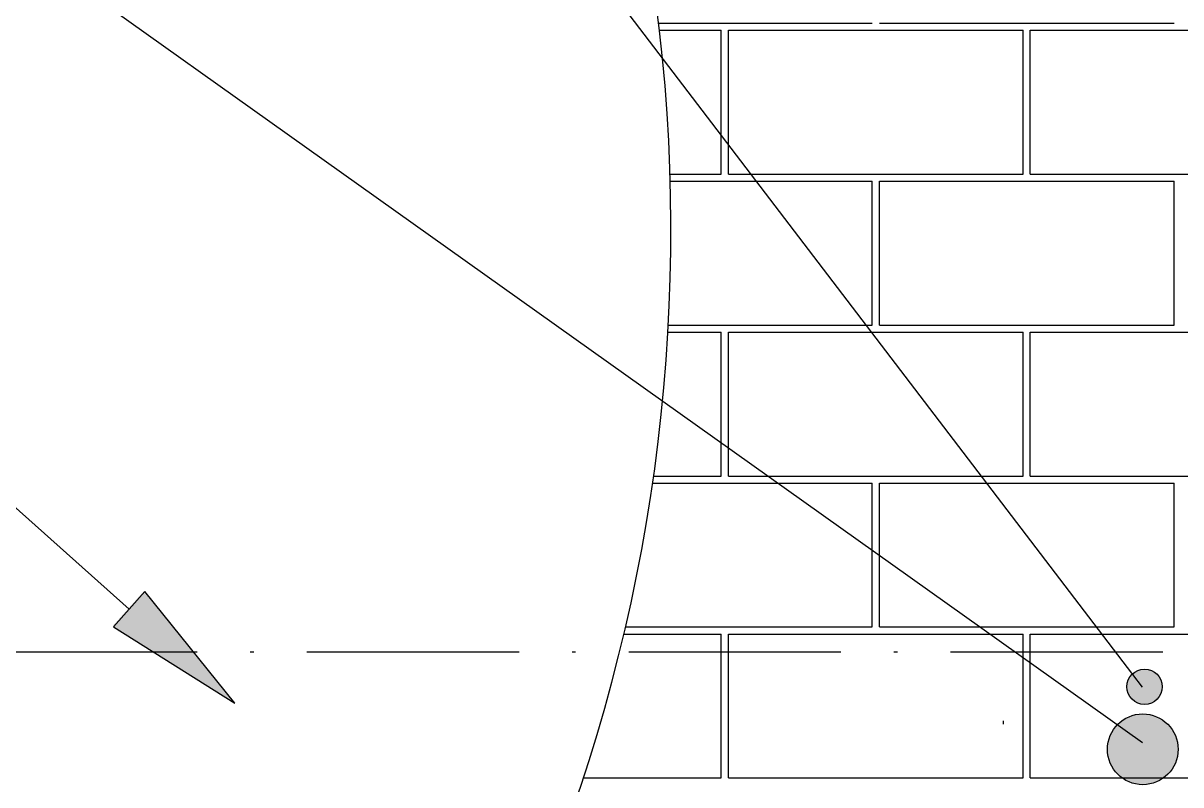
# Model space of a CAD drawing. Header units: millimetres. Extents: x -1985 to 969, y 203 to 500.
# Drawn here: x -1711.42 to -1678.69, y 407.27 to 428.8 of the extents above; entities that cross this region are included whole.
import ezdxf

# ---------------------------------------------------------------- set-up
doc = ezdxf.new("R2010")
doc.units = ezdxf.units.MM
doc.linetypes.add('ACAD_ISO10W100', pattern=[18, 12, -3, 0, -3])
doc.layers.add('А_16', color=7, linetype='Continuous')
doc.layers.add('надписи', color=7, linetype='Continuous')

msp = doc.modelspace()

# ---------------------------------------------------------------- hatches: boundary and pattern name
h = msp.add_hatch(color=256)
h.paths.add_polyline_path([(-1708.894, 411.754), (-1708.807, 411.852), (-1708.745, 411.66)])
h.paths.add_polyline_path([(-1708.745, 411.66), (-1708.807, 411.852), (-1708.006, 412.749), (-1705.464, 409.59)])
at = {"layer": 'надписи'}
h = msp.add_hatch(color=190, dxfattribs=at)
edge = h.paths.add_edge_path()
edge.add_arc((-1679.718, 410.044), 0.5, 0, 360)
h = msp.add_hatch(color=161, dxfattribs=at)
edge = h.paths.add_edge_path()
edge.add_arc((-1679.768, 408.275), 1, 0, 360)

# ---------------------------------------------------------------- linework, layer by layer
for p, q in [((-1738.039, 438.644), (-1708.424, 412.237)), ((-1693.453, 428.802), (-1687.416, 428.802)), ((-1687.216, 428.802), (-1678.882, 428.802)), ((-1693.43, 428.602), (-1691.683, 428.602)), ((-1691.683, 424.535), (-1691.683, 428.602)), ((-1691.483, 428.602), (-1683.149, 428.602)), ((-1691.483, 424.535), (-1691.483, 428.602)), ((-1683.149, 424.535), (-1683.149, 428.602)), ((-1682.949, 428.602), (-1674.615, 428.602)), ((-1682.949, 424.535), (-1682.949, 428.602)), ((-1693.134, 424.535), (-1691.683, 424.535)), ((-1691.483, 424.535), (-1683.149, 424.535)), ((-1682.949, 424.535), (-1674.615, 424.535)), ((-1693.128, 424.335), (-1687.416, 424.335)), ((-1687.416, 420.268), (-1687.416, 424.335)), ((-1687.216, 424.335), (-1678.882, 424.335)), ((-1687.216, 420.268), (-1687.216, 424.335)), ((-1678.882, 420.268), (-1678.882, 424.335)), ((-1693.181, 420.268), (-1687.416, 420.268)), ((-1687.216, 420.268), (-1678.882, 420.268)), ((-1693.192, 420.068), (-1691.683, 420.068)), ((-1691.683, 416), (-1691.683, 420.068)), ((-1691.483, 420.068), (-1683.149, 420.068)), ((-1691.483, 416), (-1691.483, 420.068)), ((-1683.149, 416), (-1683.149, 420.068)), ((-1682.949, 420.068), (-1674.615, 420.068)), ((-1682.949, 416), (-1682.949, 420.068)), ((-1693.597, 416), (-1691.683, 416)), ((-1691.483, 416), (-1683.149, 416)), ((-1682.949, 416), (-1674.615, 416)), ((-1693.625, 415.8), (-1687.416, 415.8)), ((-1687.416, 411.733), (-1687.416, 415.8)), ((-1687.216, 415.8), (-1678.882, 415.8)), ((-1687.216, 411.733), (-1687.216, 415.8)), ((-1678.882, 411.733), (-1678.882, 415.8)), ((-1694.391, 411.733), (-1687.416, 411.733)), ((-1687.216, 411.733), (-1678.882, 411.733)), ((-1694.437, 411.533), (-1691.683, 411.533)), ((-1691.683, 407.466), (-1691.683, 411.533)), ((-1691.483, 411.533), (-1683.149, 411.533)), ((-1691.483, 407.466), (-1691.483, 411.533)), ((-1683.149, 407.466), (-1683.149, 411.533)), ((-1682.949, 411.533), (-1674.615, 411.533)), ((-1682.949, 407.466), (-1682.949, 411.533)), ((-1695.581, 407.466), (-1691.683, 407.466)), ((-1691.483, 407.466), (-1683.149, 407.466)), ((-1682.949, 407.466), (-1674.615, 407.466))]:
    msp.add_line(p, q)
msp.add_lwpolyline([(-1708.868, 411.739), (-1705.439, 409.575), (-1707.981, 412.735)], close=True)
msp.add_arc((-1742.845, 422.954), 49.737, 315.6066, 12.85)
at = {"layer": 'А_16', "color": 250, "linetype": 'ACAD_ISO10W100', "ltscale": 0.5}
for p, q in [((-1730.702, 411.032), (-1636.702, 411.032)), ((-1683.702, 408.982), (-1683.702, 409.081))]:
    msp.add_line(p, q, dxfattribs=at)
at = {"layer": 'надписи'}
for points in [[(-1679.776, 410.035), (-1710.811, 450.699), (-1787.625, 450.699), (-1818.086, 407.546)], [(-1815.3, 404.038), (-1779.32, 446.773), (-1733.608, 446.773), (-1679.776, 408.471)]]:
    msp.add_lwpolyline(points, dxfattribs=at)
for centre, radius in [((-1679.718, 410.044), 0.5), ((-1679.768, 408.275), 1)]:
    msp.add_circle(centre, radius, dxfattribs=at)

doc.saveas('drawing.dxf')
